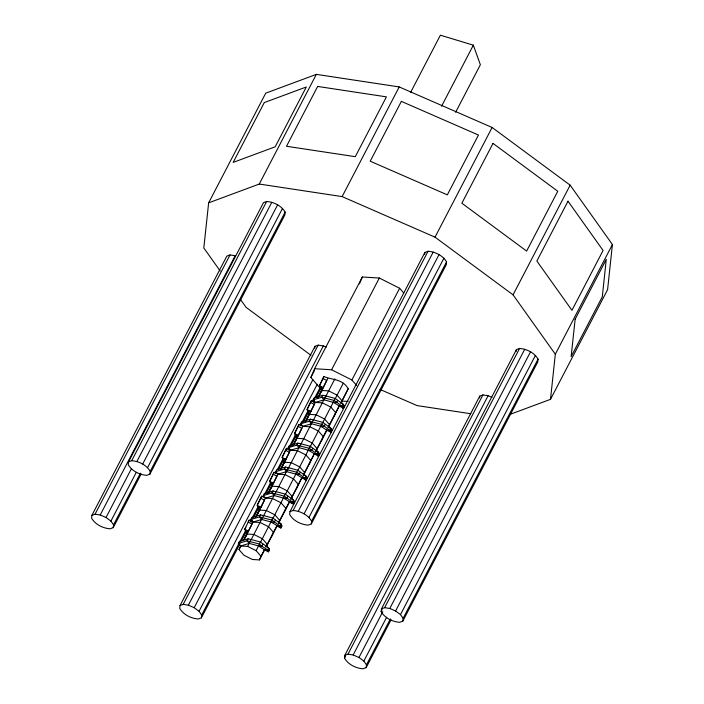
<?xml version="1.0" encoding="UTF-8"?>
<svg xmlns="http://www.w3.org/2000/svg" width="704" height="704" viewBox="0 0 704 704"><rect width="100%" height="100%" fill="white"/><g stroke="black" fill="none" stroke-linecap="round" stroke-linejoin="round"><path stroke-width="1.06" d="M91.881 515.363L95.049 514.184L100.223 514.967L235.171 255.728L229.997 254.945L226.829 256.124L91.881 515.363L91.582 518.179C95.357 524.603 102.81 528.238 110.079 528.818L113.247 527.639L141.152 474.038M113.247 527.639L113.546 524.823L140.439 473.167M128.55 461.877L128.242 464.693C132.026 471.117 139.48 474.751 146.749 475.332L149.917 474.153L284.865 214.914L285.164 212.098C281.38 205.674 273.935 202.039 266.658 201.458L263.498 202.638L128.55 461.877L131.71 460.698C138.987 461.278 146.432 464.913 150.216 471.337L149.917 474.153M510.004 414.383L550.502 399.335L607.596 289.661L612.418 244.534L570.152 185.17L492.114 127.477L399.221 86.926L316.351 74.369L265.734 93.166L208.639 202.849L203.817 247.975L220.22 271.014M326.234 347.186L323.33 345.919L318.146 345.136L314.987 346.315L180.039 605.546L179.731 608.37C183.515 614.794 190.969 618.429 198.238 619.001L201.406 617.83L239.958 543.761M201.406 617.83L201.705 615.006L245.846 530.218M289.942 511.667L289.643 514.483C293.427 520.907 300.872 524.542 308.15 525.122L311.309 523.943L446.257 264.713L446.565 261.888C442.781 255.464 435.327 251.83 428.058 251.258L424.89 252.428L289.942 511.667L293.11 510.488C300.379 511.069 307.833 514.703 311.608 521.127L311.309 523.943M314.785 348.19L314.987 346.315M391.037 619.872L366.177 667.621L363.009 668.8C355.74 668.219 348.286 664.594 344.511 658.161L344.81 655.345L479.758 396.106L482.926 394.935L488.101 395.718L491.973 397.408M366.177 667.621L366.476 664.805L390.324 619.001M381.154 611.679L381.454 608.854L516.41 349.624L519.57 348.445C526.847 349.026 534.292 352.66 538.076 359.084L537.777 361.9L402.82 621.139L399.661 622.318C392.383 621.738 384.938 618.103 381.154 611.679L382.166 609.734M424.688 254.311L424.89 252.428M402.82 621.139L403.128 618.314L538.076 359.084M479.556 397.989L479.758 396.106M516.208 351.507L516.41 349.624M550.502 399.335L555.324 354.209L612.418 244.534M321.851 390.104L310.851 377.476L314.6 368.729L362.349 276.998L379.342 278.036L399.634 288.262L403.762 292.996M239.026 549.63L240.592 545.987L249.242 543.391L258.597 545.926L261.835 546.128L267.608 549.991C268.03 554.189 270.547 549.349 268.646 547.994L260.454 542.027L251.099 539.493L248.054 538.842L239.404 541.438L238.366 543.426L240.592 545.987L247.676 546.418L256.124 550.678L260.999 556.266L259.433 559.918L252.349 559.478L243.901 555.218L239.026 549.63L240.944 545.952M245.256 537.662L246.822 534.019L253.898 534.45L262.354 538.718L267.23 544.306L266.05 547.043M257.717 513.735L259.274 510.092L266.358 510.523L274.806 514.782L279.682 520.379L278.414 523.327M270.169 489.808L271.735 486.165L278.81 486.596L287.267 490.855L292.142 496.443L290.963 499.18M359.436 283.8L362.349 276.998M247.676 546.418L251.099 539.493M282.63 465.881L284.187 462.229L291.271 462.669L299.728 466.928L304.594 472.516L303.424 475.253M251.187 539.66L263.56 515.566L272.914 518.1L281.107 524.066L281.987 525.967L280.949 527.965L271.058 521.998L261.703 519.464L253.044 522.051L249.181 520.106L248.142 522.104L252.006 524.049L244.297 539.51M295.082 441.945L296.648 438.302L303.732 438.733L312.18 443.001L317.055 448.589L315.788 451.537L326.911 430.294L320.883 426.281L311.529 423.746L302.878 426.334L299.006 424.389L294.589 433.514L296.71 438.011M263.648 515.733L276.012 491.638L285.366 494.164L293.559 500.13L294.439 502.04L293.401 504.038L283.51 498.071L274.164 495.537L265.505 498.124L261.642 496.179L257.224 505.305L259.336 509.802M307.542 418.018L309.1 414.374L316.184 414.806L324.641 419.065L329.507 424.662L328.337 427.39M276.1 491.806L288.473 467.711L297.827 470.237L306.02 476.203L306.9 478.113L305.862 480.102L295.97 474.135L286.616 471.61L277.957 474.197L274.094 472.252L269.676 481.378L272.29 486.79M319.994 394.09L321.561 390.447L328.645 390.878L337.093 395.138L341.968 400.726L341.185 402.547M288.103 468.741L300.925 443.775L310.279 446.31L318.472 452.276L319.352 454.177L318.322 456.174L308.422 450.208L299.077 447.674L290.418 450.27L286.554 448.316L282.137 457.45L284.75 462.854M256.124 550.678L260.454 542.027M301.013 443.942L313.386 419.848L322.74 422.382L330.933 428.349L331.813 430.25L330.774 432.247L326.656 430.144L315.691 451.202M260.542 542.194L272.914 518.1M313.474 420.015L325.846 395.921L335.192 398.446L343.385 404.413L344.274 406.322L343.235 408.32L333.344 402.354L323.99 399.819L315.33 402.406L311.467 400.462L307.05 409.587L309.162 414.084M273.002 518.267L285.366 494.164M285.454 494.331L297.827 470.237M297.915 470.404L310.279 446.31M271.894 535.982L273.451 532.338L268.585 526.75L260.128 522.491L253.044 522.051L250.818 519.499L251.856 517.502L260.515 514.914L263.56 515.566M309.918 447.348L322.74 422.382M284.346 512.054L285.912 508.411L281.037 502.823L272.589 498.564L265.505 498.124L263.278 495.572L264.317 493.574L272.967 490.987L276.012 491.638M322.828 422.55L335.192 398.446M296.806 488.127L298.364 484.484L293.498 478.887L285.041 474.628L277.957 474.197L275.73 471.636L276.769 469.647L285.428 467.06L288.473 467.711M309.258 464.2L310.825 460.548L305.95 454.96L297.502 450.701L290.418 450.27L288.191 447.709L289.23 445.72L297.88 443.124L300.925 443.775M321.719 440.264L323.286 436.621L318.41 431.033L309.954 426.774L302.878 426.334L300.643 423.782L301.682 421.784L310.341 419.197L313.386 419.848M334.18 416.337L335.738 412.694L330.862 407.106L322.414 402.846L315.33 402.406L313.104 399.854L314.142 397.857L322.802 395.27L325.846 395.921M322.115 391.072L319.502 385.66L323.919 376.534C332.596 380.134 342.654 378.814 348.198 388.766L341.44 402.38L343.666 404.932M249.181 520.106L244.763 529.241L247.377 534.644M261.642 496.179L257.224 505.305L261.087 507.258L264.466 500.122L260.603 498.168M274.094 472.252L269.676 481.378L273.539 483.322L268.25 493.486M286.554 448.316L282.137 457.45L286 459.395L280.711 469.559M299.006 424.389L294.589 433.514L298.461 435.468L293.647 444.708M311.467 400.462L307.05 409.587L310.913 411.541L305.624 421.696M323.919 376.534L319.502 385.66L323.374 387.605L318.085 397.769M286.422 458.506L289.379 452.258L285.516 450.314M323.796 386.716L326.753 380.477L322.881 378.523M208.639 202.849L259.257 184.043L316.351 74.369M95.049 514.184L229.997 254.945M131.71 460.698L266.658 201.458M113.546 524.823L110.906 521.11L106.031 517.502L131.393 468.776M136.893 461.481L271.841 202.25M110.906 521.11L136.277 472.384M142.692 464.015L277.649 204.785M147.576 467.623L282.524 208.384M150.216 471.337L285.164 212.098M259.257 184.043L342.126 196.601L399.221 86.926M410.617 92.391L440.387 35.2L473.343 45.162L480.366 64.75L455.638 112.253M441.558 106.234L473.343 45.162M180.039 605.546L183.198 604.375L318.146 345.136M183.198 604.375L188.382 605.158L323.33 345.919M310.851 377.476L314.362 370.718M201.705 615.006L199.065 611.301L194.19 607.693L312.902 379.641M199.065 611.301L317.275 384.226M245.802 527.243L244.763 529.241L248.626 531.186L245.388 530.983M250.413 521.453L258.016 506.827M264.616 494.164L270.706 482.469M275.264 473.695L276.285 471.75M277.297 469.797L282.876 459.078M287.954 449.328L295.557 434.711M300.124 425.938L308.246 410.344M312.814 401.579L319.915 387.93M241.481 540.839L246.048 532.066M251.126 522.324L252.138 520.37M253.66 517.449L258.729 507.698M266.341 493.082L271.418 483.34M278.52 469.691L283.589 459.95M288.666 450.199L289.678 448.254M290.69 446.301L296.278 435.582M303.38 421.942L308.959 411.215M313.526 402.45L314.538 400.497M316.061 397.575L321.13 387.834M314.6 368.729L331.593 369.767L379.342 278.036M243.514 540.364L253.044 522.051M255.499 517.343L265.505 498.124M267.96 493.416L277.957 474.197M280.412 469.48L290.418 450.27M292.873 445.553L302.878 426.334M305.325 421.626L315.33 402.406M317.786 397.698L327.791 378.479M256.274 516.498L260.119 509.106M248.054 538.842L247.016 540.839L238.366 543.426M260.515 514.914L259.477 516.912L250.818 519.499M272.967 490.987L271.929 492.976L263.278 495.572M285.428 467.06L284.39 469.049L275.73 471.636M297.88 443.124L296.842 445.122L288.191 447.709M310.341 419.197L309.302 421.194L300.643 423.782M322.802 395.27L321.763 397.258L313.104 399.854M325.477 396.959L334.866 378.91M335.28 398.614L343.323 383.17M262.874 544.13L261.835 546.128L259.415 544.025L247.016 540.839L249.242 543.391M275.334 520.203L274.296 522.192L271.058 521.998M287.786 496.276L286.748 498.265L283.51 498.071M300.247 472.34L299.209 474.338L295.97 474.135M312.699 448.413L311.67 450.41L308.422 450.208M325.16 424.486L324.122 426.474L320.883 426.281M337.621 400.558L336.582 402.547L333.344 402.354M356.699 385.519L351.877 379.993L399.634 288.262M260.999 556.266L264.37 549.789L267.608 549.991L268.646 547.994M265.866 546.92L276.83 525.862L280.069 526.055L281.107 524.066M278.318 522.993L289.282 501.926L292.521 502.128L293.559 500.13M290.778 499.066L301.743 477.998L304.982 478.201L306.02 476.203M303.23 475.13L314.195 454.071L317.434 454.274L318.472 452.276M328.143 427.275L339.108 406.208L342.355 406.41L343.385 404.413M340.604 403.348L348.198 388.766M259.433 559.918L264.625 549.947L258.597 545.926M277.086 526.011L266.702 545.961L268.928 548.513M278.467 523.354L289.538 502.084M328.293 427.636L339.108 406.208M330.933 428.349L329.894 430.338L330.774 432.247M268.233 551.734L269.271 549.745M281.732 525.818L280.949 527.965M294.184 501.882L293.401 504.038M305.862 480.102L306.645 477.954M318.322 456.174L319.106 454.027M330.519 432.089L331.558 430.091M343.235 408.32L344.018 406.164M555.324 354.209L513.058 294.844L435.019 237.16L492.114 127.477M293.11 510.488L428.058 251.258M298.285 511.271L433.233 252.041M304.093 513.814L439.041 254.575M308.968 517.414L443.916 258.183M311.608 521.127L446.565 261.888M513.058 294.844L570.152 185.17M344.511 658.161L345.523 656.216M344.81 655.345L347.97 654.166L482.926 394.935M347.97 654.166L353.153 654.958L488.101 395.718M381.454 608.854L384.622 607.684L519.57 348.445M366.476 664.805L363.836 661.091L358.961 657.492L382.8 611.688M384.622 607.684L389.805 608.467L524.753 349.228M363.836 661.091L386.663 617.241M403.128 618.314L400.488 614.61L395.604 611.002L530.552 351.771M400.488 614.61L535.436 355.37M320.135 387.411L323.374 387.605M342.83 401.122L348.137 401.447M307.674 411.338L310.913 411.541L314.292 404.404L310.429 402.45M326.656 430.144L329.894 430.338L321.702 424.371L309.302 421.194L311.529 423.746M295.222 435.266L298.461 435.468L301.84 428.331L297.968 426.386M282.762 459.202L286 459.395M270.301 483.129L273.539 483.322L276.918 476.194L273.055 474.241M257.849 507.056L261.087 507.258M470.826 413.741L417.014 405.583L380.054 389.444M342.126 196.601L435.019 237.16M389.805 608.467L395.604 611.002M100.223 514.967L106.031 517.502M353.153 654.958L358.961 657.492M188.382 605.158L194.19 607.693M331.593 369.767L351.877 379.993M289.282 501.926L293.154 503.879L292.521 502.128L284.328 496.162L271.929 492.976L274.164 495.537M276.83 525.862L280.694 527.806L280.069 526.055L271.876 520.089L259.477 516.912L261.703 519.464M264.37 549.789L268.488 551.892M314.195 454.071L304.075 474.17L306.302 476.722M301.743 477.998L291.614 498.098L293.841 500.65M329.375 427.715L331.214 428.868L328.988 426.307M315.999 451.062L318.754 452.795L316.527 450.234M279.55 523.433L281.389 524.586L279.162 522.025M310.966 355.3L246.083 307.34L240.407 299.367M323.99 399.819L321.763 397.258L334.154 400.444L342.355 406.41L342.98 408.162M299.077 447.674L296.842 445.122L309.241 448.307L317.434 454.274L318.067 456.016M286.616 471.61L284.39 469.049L296.789 472.234L304.982 478.201L305.606 479.952M575.142 319.194L571.138 356.646L602.281 296.824L606.276 259.371L575.142 319.194M264.29 102.582L233.147 162.413L275.167 146.802L306.31 86.979L264.29 102.582M317.654 86.442L286.51 146.265L355.282 156.684L386.426 96.862L317.654 86.442M401.359 101.376L370.225 161.198L447.322 194.858L478.465 135.036L401.359 101.376M493.002 143.387L461.859 203.21L526.627 251.09L557.77 191.259L493.002 143.387M568.005 201.212L536.862 261.034L571.947 310.306L603.09 250.483L568.005 201.212"/></g></svg>
